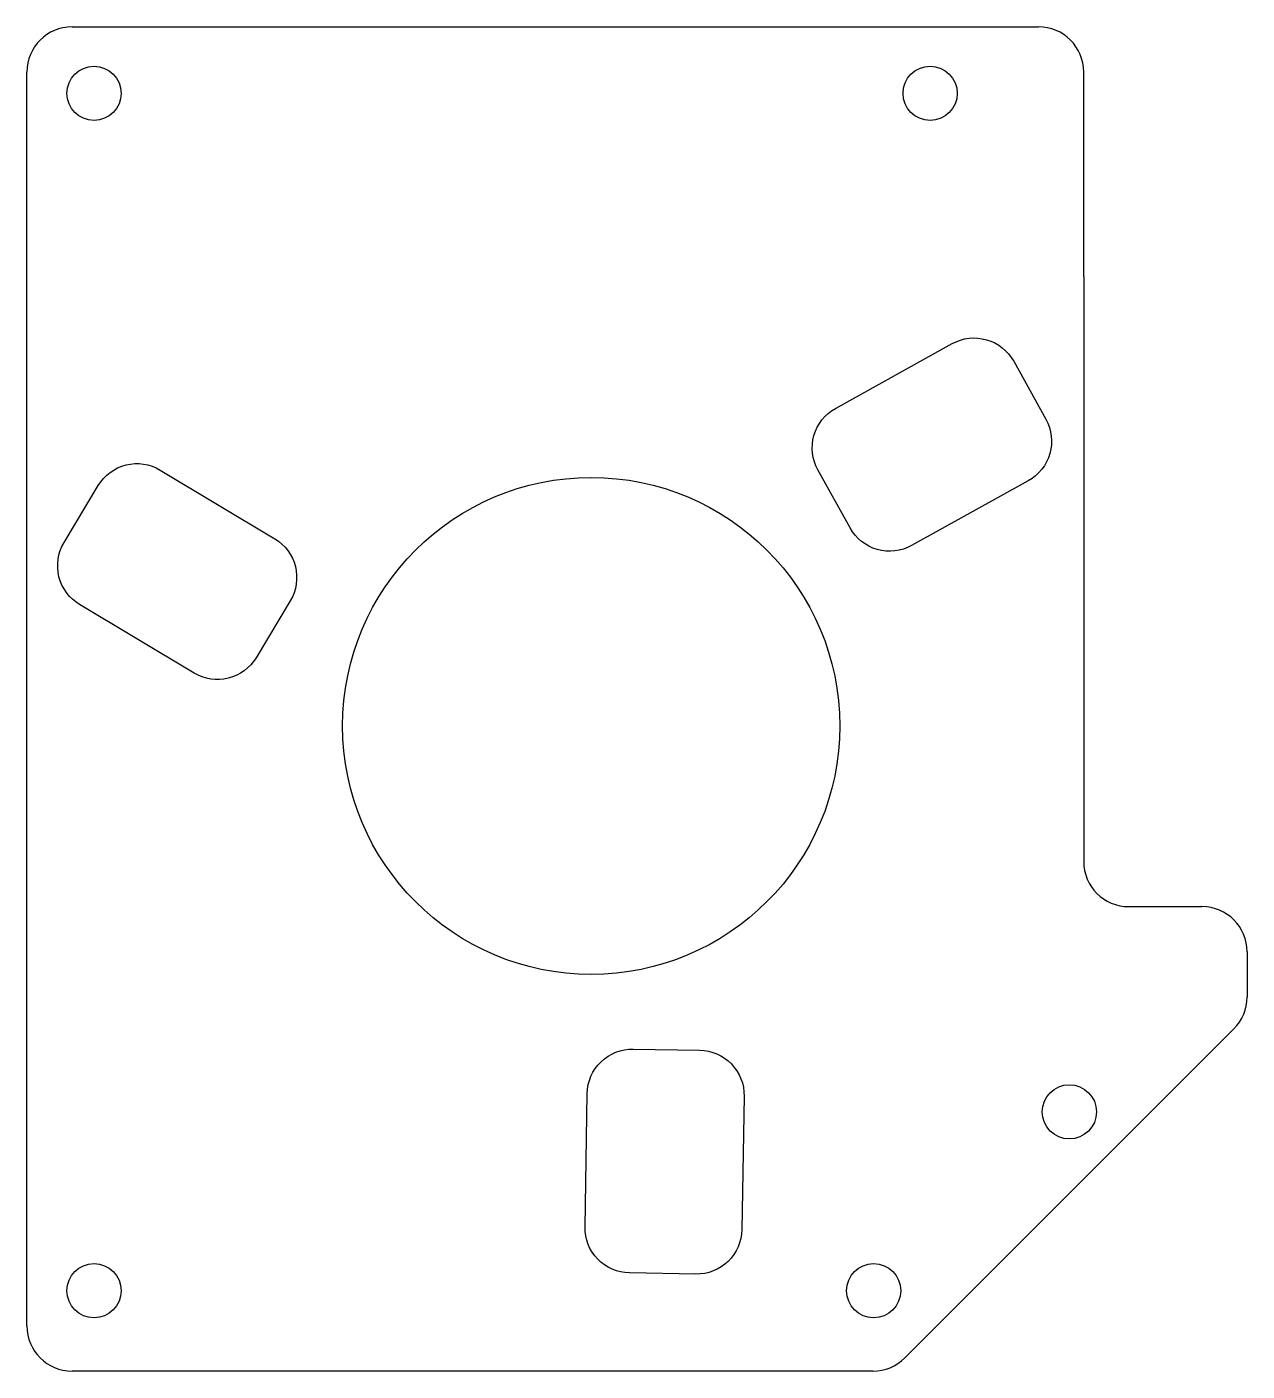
# Model space of a CAD drawing. Header units: millimetres. Extents: x -25 to 29, y -28.6 to 30.9.
import ezdxf

# ---------------------------------------------------------------- set-up
doc = ezdxf.new("R2010")
doc.units = ezdxf.units.MM
doc.layers.get('0').update_dxf_attribs({"linetype": 'CONTINUOUS'})

msp = doc.modelspace()

# ---------------------------------------------------------------- linework, layer by layer
for p, q in [((-22.973, 30.942), (19.794, 30.942)), ((-24.973, -26.558), (-24.973, 28.942)), ((21.794, 19.899), (21.794, 28.942)), ((21.794, 19.899), (21.794, -6)), ((23.794, -8), (27.027, -8)), ((29.027, -10), (29.027, -11.997)), ((28.441, -13.412), (13.88, -27.973)), ((12.466, -28.558), (-22.973, -28.558))]:
    msp.add_line(p, q)
for points in [[(19.345, 10.853), (14.178, 7.985, -0.414214), (11.458, 8.762), (10.031, 11.333, -0.414214), (10.809, 14.052), (15.977, 16.921, -0.414214), (18.696, 16.143), (20.123, 13.572, -0.414214)], [(-23.328, 8.12), (-21.816, 10.641, -0.414214), (-19.072, 11.327), (-14.004, 8.286, -0.414214), (-13.318, 5.542), (-14.83, 3.021, -0.414214), (-17.574, 2.335), (-22.642, 5.376, -0.414214)], [(-0.273, -22.18), (-0.174, -16.27, -0.414214), (1.859, -14.304), (4.799, -14.354, -0.414214), (6.765, -16.387), (6.665, -22.297, -0.414214), (4.632, -24.263), (1.693, -24.213, -0.414214)]]:
    msp.add_lwpolyline(points, format="xyb", close=True)
for centre, radius in [((-22, 28), 1.2), ((15, 28), 1.2), ((0, 0), 11), ((21.161, -17.082), 1.2), ((-22, -25), 1.2), ((12.5, -25), 1.2)]:
    msp.add_circle(centre, radius)
for centre, start, end in [((-22.973, 28.942), 90, 180), ((19.794, 28.942), 0, 90), ((23.794, -6), 180, 270), ((27.027, -10), 0, 90), ((27.027, -11.997), 315, 360), ((-22.973, -26.558), 180, 270), ((12.466, -26.558), 270, 315)]:
    msp.add_arc(centre, 2, start, end)

doc.saveas('drawing.dxf')
